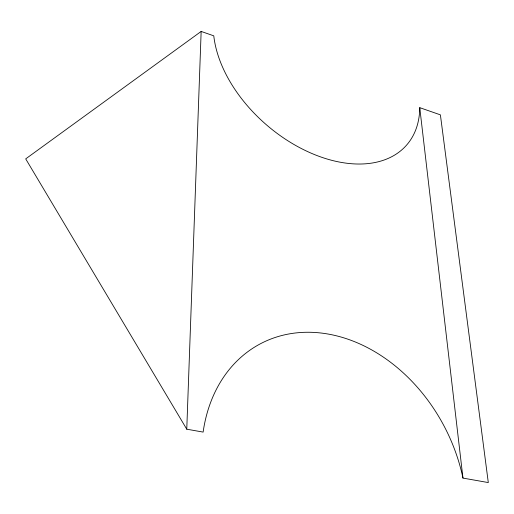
<?xml version="1.0" encoding="UTF-8"?>
<svg xmlns="http://www.w3.org/2000/svg" width="514" height="514" viewBox="0 0 514 514"><rect width="100%" height="100%" fill="white"/><g stroke="black" fill="none" stroke-linecap="round" stroke-linejoin="round"><path stroke-width="0.77" d="M186.762 429.196L201.154 31.431L213.779 35.832A119.299 76.58 40.8 0 0 321.276 157.13A119.299 76.58 40.8 0 0 419.752 107.657L440.395 114.853L488.3 482.569L462.966 478.084A159.379 124.658 62.8 0 0 328.247 334.074A159.379 124.658 62.8 0 0 203.126 432.094L186.762 429.196L25.7 158.877L201.154 31.431M419.752 107.657L462.966 478.084"/></g></svg>
